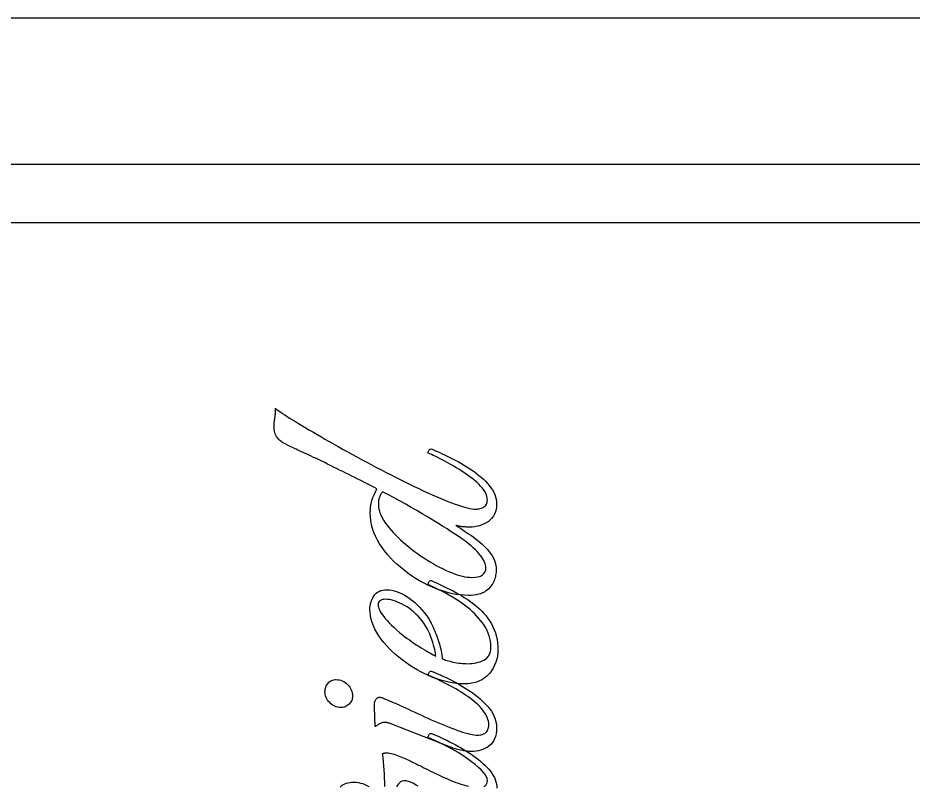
# Model space of a CAD drawing. Header units: millimetres. Extents: x 0 to 2467, y 0 to 1257.
# Drawn here: x 1243 to 1365.5, y 262.9 to 368 of the extents above; entities that cross this region are included whole.
import ezdxf

# ---------------------------------------------------------------- set-up
doc = ezdxf.new("R2010")
doc.units = ezdxf.units.MM
doc.layers.add('CUT_OUTSIDE', color=1, linetype='Continuous')
doc.layers.add('ENGRAVE_V', color=2, linetype='Continuous')

msp = doc.modelspace()

# ---------------------------------------------------------------- linework, layer by layer
at = {"layer": 'CUT_OUTSIDE'}
msp.add_lwpolyline([(217.995, 368), (1487.966, 368), (1487.989, 367.999), (1487.99, 367.975), (1487.99, 8.025), (1487.989, 8.001), (1487.966, 8), (217.995, 8)], dxfattribs=at)
at = {"layer": 'ENGRAVE_V'}
for points in [[(218.155, 348), (1467.967, 348), (1467.989, 28), (1467.989, 28), (218.163, 28)], [(218.223, 340), (1459.968, 340), (1459.989, 36), (1459.989, 36), (218.23, 36)], [(1306.746, 262.815), (1306.923, 262.921), (1307.061, 263.057), (1307.159, 263.223), (1307.218, 263.42), (1307.238, 263.647), (1307.204, 263.888), (1307.103, 264.152), (1306.935, 264.439), (1306.699, 264.748), (1306.396, 265.08), (1306.026, 265.435), (1305.588, 265.813), (1305.083, 266.213), (1304.519, 266.624), (1303.905, 267.036), (1303.239, 267.447), (1302.523, 267.859), (1301.757, 268.27), (1300.939, 268.682), (1300.071, 269.093), (1299.152, 269.505), (1299.159, 269.641), (1299.18, 269.759), (1299.214, 269.859), (1299.261, 269.941), (1299.323, 270.004), (1299.398, 270.05), (1299.486, 270.077), (1299.588, 270.086), (1299.919, 269.949), (1300.257, 269.803), (1300.603, 269.649), (1300.956, 269.487), (1301.317, 269.316), (1301.685, 269.137), (1302.061, 268.95), (1302.445, 268.755), (1302.829, 268.552), (1303.209, 268.345), (1303.583, 268.132), (1303.951, 267.913), (1304.315, 267.69), (1304.673, 267.461), (1305.026, 267.227), (1305.374, 266.987), (1305.711, 266.743), (1306.033, 266.494), (1306.34, 266.241), (1306.632, 265.983), (1306.909, 265.72), (1307.171, 265.453), (1307.418, 265.182), (1307.649, 264.906), (1307.859, 264.626), (1308.041, 264.343), (1308.195, 264.057), (1308.321, 263.768), (1308.419, 263.476), (1308.489, 263.181), (1308.531, 262.883), (1308.545, 262.582)], [(1293.197, 262.824), (1293.193, 263.392), (1293.179, 263.959), (1293.157, 264.524), (1293.125, 265.087), (1293.084, 265.649), (1293.034, 266.21), (1292.975, 266.769), (1292.907, 267.326), (1292.977, 267.349), (1293.043, 267.369), (1293.104, 267.385), (1293.161, 267.399), (1293.213, 267.41), (1293.261, 267.417), (1293.304, 267.422), (1293.343, 267.423), (1293.505, 267.418), (1293.679, 267.401), (1293.862, 267.372), (1294.057, 267.332), (1294.262, 267.281), (1294.477, 267.219), (1294.704, 267.145), (1294.94, 267.06), (1295.179, 266.969), (1295.412, 266.877), (1295.639, 266.784), (1295.86, 266.691), (1296.075, 266.597), (1296.284, 266.502), (1296.487, 266.406), (1296.683, 266.31), (1296.803, 266.255), (1296.945, 266.189), (1297.109, 266.11), (1297.295, 266.019), (1297.502, 265.916), (1297.732, 265.801), (1297.983, 265.674), (1298.257, 265.535), (1298.546, 265.388), (1298.844, 265.239), (1299.151, 265.086), (1299.467, 264.93), (1299.792, 264.771), (1300.127, 264.609), (1300.47, 264.444), (1300.823, 264.276), (1301.179, 264.11), (1301.534, 263.951), (1301.887, 263.799), (1302.239, 263.653), (1302.589, 263.514), (1302.938, 263.382), (1303.285, 263.257), (1303.631, 263.139), (1303.969, 263.031), (1304.295, 262.937), (1304.608, 262.858)], [(1287.077, 262.738), (1287.218, 262.872), (1287.378, 262.997), (1287.553, 263.105), (1287.744, 263.197), (1287.951, 263.272), (1288.173, 263.33), (1288.412, 263.372), (1288.667, 263.397), (1288.937, 263.405), (1289.27, 263.392), (1289.591, 263.355), (1289.899, 263.293), (1290.196, 263.205), (1290.48, 263.093), (1290.753, 262.955), (1291.013, 262.793)], [(1297.753, 262.87), (1297.506, 263.018), (1297.27, 263.154), (1297.046, 263.272), (1296.835, 263.372), (1296.635, 263.453), (1296.447, 263.517), (1296.272, 263.562), (1296.108, 263.589), (1295.957, 263.598), (1295.747, 263.581), (1295.552, 263.53), (1295.372, 263.445), (1295.207, 263.326), (1295.057, 263.173), (1294.922, 262.986), (1294.803, 262.764)]]:
    msp.add_lwpolyline(points, dxfattribs=at)
for points in [[(1308.496, 301.507), (1308.479, 301.109), (1308.427, 300.738), (1308.34, 300.395), (1308.218, 300.078), (1308.061, 299.789), (1307.87, 299.528), (1307.644, 299.293), (1307.383, 299.086), (1307.098, 298.904), (1306.802, 298.747), (1306.493, 298.614), (1306.172, 298.505), (1305.84, 298.42), (1305.495, 298.36), (1305.138, 298.323), (1304.768, 298.311), (1304.659, 298.312), (1304.549, 298.314), (1304.438, 298.318), (1304.327, 298.323), (1304.214, 298.33), (1304.101, 298.339), (1303.987, 298.348), (1303.873, 298.36), (1303.757, 298.373), (1303.641, 298.39), (1303.524, 298.41), (1303.407, 298.432), (1303.288, 298.458), (1303.169, 298.487), (1303.049, 298.519), (1302.929, 298.553), (1303.198, 298.381), (1303.475, 298.201), (1303.758, 298.014), (1304.048, 297.821), (1304.345, 297.621), (1304.649, 297.414), (1304.959, 297.2), (1305.277, 296.98), (1305.592, 296.752), (1305.897, 296.517), (1306.191, 296.274), (1306.475, 296.024), (1306.748, 295.766), (1307.011, 295.5), (1307.263, 295.227), (1307.504, 294.947), (1307.725, 294.658), (1307.917, 294.361), (1308.079, 294.056), (1308.212, 293.742), (1308.315, 293.42), (1308.389, 293.09), (1308.433, 292.752), (1308.448, 292.405), (1308.443, 292.245), (1308.43, 292.08), (1308.407, 291.909), (1308.375, 291.733), (1308.334, 291.552), (1308.285, 291.365), (1308.226, 291.174), (1308.157, 290.977), (1308.076, 290.78), (1307.979, 290.589), (1307.865, 290.405), (1307.734, 290.226), (1307.586, 290.054), (1307.422, 289.887), (1307.241, 289.727), (1307.044, 289.573), (1306.826, 289.431), (1306.584, 289.308), (1306.318, 289.204), (1306.027, 289.119), (1305.713, 289.053), (1305.374, 289.005), (1305.011, 288.977), (1304.623, 288.967), (1304.099, 288.982), (1303.567, 289.025), (1303.028, 289.097), (1302.481, 289.197), (1301.926, 289.327), (1301.364, 289.485), (1300.795, 289.672), (1300.218, 289.887), (1299.641, 290.128), (1299.072, 290.39), (1298.512, 290.673), (1297.96, 290.977), (1297.417, 291.302), (1296.881, 291.648), (1296.355, 292.016), (1295.836, 292.405), (1295.334, 292.811), (1294.856, 293.231), (1294.402, 293.664), (1293.972, 294.111), (1293.567, 294.572), (1293.185, 295.046), (1292.828, 295.534), (1292.495, 296.036), (1292.195, 296.547), (1291.934, 297.062), (1291.714, 297.581), (1291.533, 298.106), (1291.393, 298.634), (1291.293, 299.168), (1291.233, 299.706), (1291.213, 300.248), (1291.227, 300.681), (1291.27, 301.107), (1291.342, 301.528), (1291.442, 301.942), (1291.572, 302.351), (1291.73, 302.753), (1291.917, 303.15), (1292.132, 303.54), (1291.789, 303.723), (1291.435, 303.909), (1291.071, 304.098), (1290.698, 304.29), (1290.315, 304.486), (1289.922, 304.684), (1289.519, 304.885), (1289.107, 305.089), (1288.689, 305.295), (1288.273, 305.501), (1287.857, 305.707), (1287.442, 305.912), (1287.028, 306.118), (1286.615, 306.324), (1286.202, 306.53), (1285.79, 306.735), (1285.383, 306.938), (1284.984, 307.135), (1284.593, 307.325), (1284.211, 307.51), (1283.837, 307.689), (1283.471, 307.861), (1283.113, 308.027), (1282.764, 308.188), (1282.43, 308.341), (1282.115, 308.484), (1281.821, 308.619), (1281.548, 308.745), (1281.295, 308.861), (1281.062, 308.968), (1280.85, 309.067), (1280.658, 309.156), (1280.254, 309.337), (1279.888, 309.515), (1279.561, 309.691), (1279.272, 309.864), (1279.022, 310.035), (1278.811, 310.205), (1278.638, 310.371), (1278.504, 310.536), (1278.396, 310.703), (1278.303, 310.879), (1278.224, 311.064), (1278.159, 311.256), (1278.109, 311.457), (1278.073, 311.666), (1278.051, 311.884), (1278.044, 312.109), (1278.046, 312.244), (1278.051, 312.383), (1278.061, 312.526), (1278.074, 312.672), (1278.091, 312.822), (1278.112, 312.976), (1278.137, 313.134), (1278.165, 313.295), (1278.193, 313.459), (1278.215, 313.621), (1278.232, 313.782), (1278.244, 313.943), (1278.25, 314.103), (1278.251, 314.262), (1278.247, 314.421), (1278.238, 314.578), (1278.315, 314.508), (1278.428, 314.418), (1278.576, 314.308), (1278.758, 314.179), (1278.975, 314.03), (1279.227, 313.861), (1279.514, 313.673), (1279.835, 313.465), (1280.187, 313.241), (1280.563, 313.005), (1280.964, 312.757), (1281.391, 312.497), (1281.842, 312.224), (1282.318, 311.94), (1282.819, 311.643), (1283.345, 311.335), (1283.89, 311.017), (1284.448, 310.695), (1285.019, 310.367), (1285.603, 310.034), (1286.199, 309.695), (1286.808, 309.351), (1287.431, 309.002), (1288.066, 308.648), (1288.709, 308.291), (1289.356, 307.937), (1290.007, 307.583), (1290.662, 307.232), (1291.32, 306.881), (1291.983, 306.533), (1292.649, 306.185), (1293.319, 305.84), (1293.987, 305.498), (1294.648, 305.163), (1295.303, 304.836), (1295.951, 304.514), (1296.592, 304.2), (1297.226, 303.893), (1297.854, 303.592), (1298.475, 303.298), (1299.083, 303.015), (1299.673, 302.747), (1300.245, 302.495), (1300.798, 302.257), (1301.334, 302.035), (1301.851, 301.827), (1302.351, 301.635), (1302.832, 301.458), (1303.29, 301.299), (1303.718, 301.162), (1304.119, 301.045), (1304.49, 300.95), (1304.833, 300.876), (1305.147, 300.823), (1305.432, 300.791), (1305.688, 300.78), (1305.843, 300.785), (1305.992, 300.799), (1306.137, 300.821), (1306.275, 300.853), (1306.409, 300.894), (1306.537, 300.944), (1306.66, 301.003), (1306.778, 301.071), (1306.885, 301.15), (1306.979, 301.24), (1307.058, 301.343), (1307.123, 301.458), (1307.173, 301.585), (1307.209, 301.725), (1307.23, 301.876), (1307.238, 302.039), (1307.223, 302.27), (1307.18, 302.502), (1307.108, 302.736), (1307.008, 302.971), (1306.878, 303.208), (1306.72, 303.446), (1306.533, 303.686), (1306.318, 303.927), (1306.081, 304.168), (1305.829, 304.407), (1305.563, 304.643), (1305.283, 304.878), (1304.988, 305.109), (1304.679, 305.339), (1304.356, 305.566), (1304.018, 305.791), (1303.674, 306.012), (1303.331, 306.227), (1302.99, 306.436), (1302.65, 306.639), (1302.312, 306.835), (1301.976, 307.026), (1301.64, 307.21), (1301.307, 307.389), (1300.982, 307.559), (1300.673, 307.717), (1300.38, 307.864), (1300.103, 308), (1299.841, 308.125), (1299.596, 308.238), (1299.366, 308.339), (1299.152, 308.43), (1299.159, 308.566), (1299.18, 308.684), (1299.214, 308.784), (1299.261, 308.866), (1299.323, 308.929), (1299.398, 308.975), (1299.486, 309.002), (1299.588, 309.011), (1299.85, 308.897), (1300.127, 308.775), (1300.419, 308.643), (1300.726, 308.503), (1301.048, 308.353), (1301.386, 308.194), (1301.738, 308.026), (1302.106, 307.849), (1302.48, 307.664), (1302.853, 307.471), (1303.224, 307.27), (1303.594, 307.062), (1303.963, 306.847), (1304.33, 306.623), (1304.695, 306.393), (1305.059, 306.154), (1305.415, 305.909), (1305.756, 305.657), (1306.084, 305.398), (1306.396, 305.132), (1306.695, 304.859), (1306.979, 304.579), (1307.249, 304.293), (1307.504, 304), (1307.736, 303.702), (1307.938, 303.399), (1308.109, 303.093), (1308.248, 302.784), (1308.357, 302.47), (1308.434, 302.153), (1308.481, 301.832), (1308.496, 301.507)], [(1307.044, 292.744), (1307.032, 292.918), (1306.997, 293.104), (1306.938, 293.3), (1306.856, 293.506), (1306.751, 293.723), (1306.622, 293.951), (1306.469, 294.189), (1306.293, 294.438), (1306.092, 294.695), (1305.862, 294.956), (1305.605, 295.221), (1305.319, 295.491), (1305.006, 295.766), (1304.664, 296.045), (1304.295, 296.329), (1303.897, 296.617), (1303.398, 296.962), (1302.868, 297.319), (1302.308, 297.688), (1301.718, 298.069), (1301.098, 298.463), (1300.447, 298.868), (1299.767, 299.286), (1299.056, 299.715), (1298.324, 300.15), (1297.582, 300.584), (1296.829, 301.016), (1296.066, 301.446), (1295.292, 301.875), (1294.508, 302.302), (1293.713, 302.728), (1292.907, 303.153), (1292.837, 303.067), (1292.771, 302.98), (1292.71, 302.892), (1292.653, 302.802), (1292.601, 302.71), (1292.553, 302.617), (1292.51, 302.523), (1292.471, 302.427), (1292.437, 302.325), (1292.408, 302.215), (1292.383, 302.095), (1292.362, 301.967), (1292.346, 301.829), (1292.335, 301.682), (1292.328, 301.526), (1292.326, 301.361), (1292.341, 301.08), (1292.385, 300.791), (1292.459, 300.496), (1292.562, 300.193), (1292.695, 299.884), (1292.857, 299.569), (1293.049, 299.246), (1293.27, 298.917), (1293.515, 298.584), (1293.777, 298.251), (1294.056, 297.918), (1294.353, 297.585), (1294.668, 297.252), (1294.999, 296.919), (1295.349, 296.587), (1295.715, 296.254), (1296.094, 295.925), (1296.481, 295.603), (1296.875, 295.289), (1297.276, 294.983), (1297.686, 294.684), (1298.102, 294.393), (1298.527, 294.109), (1298.959, 293.833), (1299.393, 293.568), (1299.823, 293.316), (1300.249, 293.077), (1300.671, 292.853), (1301.09, 292.642), (1301.505, 292.444), (1301.916, 292.26), (1302.324, 292.09), (1302.722, 291.937), (1303.106, 291.804), (1303.475, 291.692), (1303.83, 291.6), (1304.171, 291.528), (1304.498, 291.477), (1304.81, 291.447), (1305.107, 291.437), (1305.561, 291.457), (1305.955, 291.518), (1306.287, 291.62), (1306.56, 291.763), (1306.772, 291.947), (1306.923, 292.172), (1307.014, 292.437), (1307.044, 292.744)], [(1308.69, 281.512), (1308.672, 281.07), (1308.617, 280.639), (1308.527, 280.219), (1308.399, 279.811), (1308.236, 279.414), (1308.036, 279.029), (1307.8, 278.655), (1307.528, 278.292), (1307.219, 277.957), (1306.871, 277.667), (1306.486, 277.422), (1306.064, 277.221), (1305.603, 277.065), (1305.104, 276.953), (1304.568, 276.886), (1303.994, 276.864), (1303.494, 276.878), (1302.986, 276.92), (1302.471, 276.99), (1301.948, 277.088), (1301.418, 277.214), (1300.88, 277.368), (1300.335, 277.55), (1299.782, 277.76), (1299.229, 277.993), (1298.685, 278.244), (1298.149, 278.513), (1297.621, 278.801), (1297.102, 279.106), (1296.591, 279.43), (1296.088, 279.772), (1295.594, 280.132), (1295.115, 280.506), (1294.659, 280.891), (1294.226, 281.287), (1293.815, 281.693), (1293.427, 282.11), (1293.061, 282.537), (1292.719, 282.975), (1292.399, 283.424), (1292.109, 283.878), (1291.859, 284.333), (1291.646, 284.789), (1291.473, 285.246), (1291.338, 285.703), (1291.241, 286.161), (1291.183, 286.62), (1291.164, 287.079), (1291.172, 287.309), (1291.197, 287.536), (1291.239, 287.762), (1291.297, 287.987), (1291.372, 288.21), (1291.464, 288.432), (1291.572, 288.652), (1291.697, 288.871), (1291.842, 289.075), (1292.011, 289.252), (1292.205, 289.402), (1292.423, 289.524), (1292.665, 289.62), (1292.931, 289.688), (1293.222, 289.728), (1293.536, 289.742), (1293.843, 289.728), (1294.157, 289.685), (1294.478, 289.613), (1294.807, 289.512), (1295.144, 289.383), (1295.488, 289.225), (1295.84, 289.038), (1296.199, 288.822), (1296.559, 288.58), (1296.913, 288.314), (1297.261, 288.023), (1297.603, 287.709), (1297.939, 287.37), (1298.269, 287.007), (1298.593, 286.619), (1298.91, 286.208), (1299.043, 286.02), (1299.174, 285.821), (1299.303, 285.609), (1299.431, 285.385), (1299.557, 285.149), (1299.682, 284.901), (1299.805, 284.64), (1299.927, 284.368), (1300.045, 284.09), (1300.159, 283.811), (1300.266, 283.533), (1300.369, 283.255), (1300.466, 282.976), (1300.558, 282.698), (1300.645, 282.419), (1300.726, 282.141), (1300.8, 281.869), (1300.864, 281.609), (1300.918, 281.36), (1300.962, 281.124), (1300.996, 280.9), (1301.021, 280.689), (1301.036, 280.489), (1301.041, 280.301), (1301.192, 280.241), (1301.355, 280.182), (1301.531, 280.123), (1301.718, 280.065), (1301.918, 280.008), (1302.13, 279.952), (1302.354, 279.896), (1302.59, 279.841), (1302.833, 279.79), (1303.077, 279.746), (1303.323, 279.709), (1303.57, 279.678), (1303.819, 279.654), (1304.069, 279.637), (1304.321, 279.627), (1304.575, 279.624), (1304.874, 279.631), (1305.165, 279.654), (1305.449, 279.692), (1305.725, 279.745), (1305.993, 279.813), (1306.254, 279.896), (1306.508, 279.994), (1306.753, 280.108), (1306.98, 280.242), (1307.177, 280.401), (1307.343, 280.587), (1307.48, 280.798), (1307.586, 281.034), (1307.661, 281.297), (1307.707, 281.585), (1307.722, 281.899), (1307.707, 282.295), (1307.664, 282.684), (1307.592, 283.067), (1307.492, 283.442), (1307.362, 283.811), (1307.204, 284.173), (1307.017, 284.528), (1306.802, 284.876), (1306.564, 285.217), (1306.312, 285.548), (1306.044, 285.87), (1305.761, 286.184), (1305.463, 286.488), (1305.15, 286.783), (1304.821, 287.069), (1304.478, 287.346), (1304.126, 287.613), (1303.773, 287.871), (1303.418, 288.118), (1303.062, 288.356), (1302.704, 288.584), (1302.345, 288.803), (1301.984, 289.011), (1301.622, 289.21), (1301.265, 289.398), (1300.923, 289.576), (1300.593, 289.743), (1300.278, 289.899), (1299.976, 290.045), (1299.688, 290.181), (1299.413, 290.306), (1299.152, 290.42), (1299.159, 290.556), (1299.18, 290.674), (1299.214, 290.774), (1299.261, 290.856), (1299.323, 290.919), (1299.398, 290.965), (1299.486, 290.992), (1299.588, 291.001), (1299.931, 290.841), (1300.281, 290.676), (1300.639, 290.505), (1301.004, 290.329), (1301.377, 290.148), (1301.758, 289.961), (1302.146, 289.77), (1302.541, 289.573), (1302.937, 289.368), (1303.327, 289.155), (1303.709, 288.933), (1304.085, 288.701), (1304.453, 288.461), (1304.815, 288.211), (1305.171, 287.952), (1305.519, 287.684), (1305.856, 287.405), (1306.178, 287.113), (1306.486, 286.806), (1306.778, 286.486), (1307.054, 286.153), (1307.316, 285.805), (1307.563, 285.445), (1307.794, 285.07), (1308.004, 284.681), (1308.186, 284.276), (1308.34, 283.855), (1308.466, 283.418), (1308.564, 282.965), (1308.634, 282.497), (1308.676, 282.012), (1308.69, 281.512)], [(1300.169, 280.64), (1300.161, 280.824), (1300.137, 281.037), (1300.098, 281.278), (1300.042, 281.548), (1299.971, 281.847), (1299.883, 282.174), (1299.78, 282.531), (1299.661, 282.916), (1299.524, 283.311), (1299.369, 283.696), (1299.194, 284.073), (1299.001, 284.441), (1298.789, 284.799), (1298.558, 285.149), (1298.308, 285.489), (1298.039, 285.821), (1297.757, 286.126), (1297.469, 286.414), (1297.173, 286.683), (1296.871, 286.934), (1296.562, 287.167), (1296.246, 287.382), (1295.923, 287.579), (1295.594, 287.757), (1295.268, 287.916), (1294.954, 288.054), (1294.653, 288.17), (1294.365, 288.265), (1294.091, 288.34), (1293.828, 288.393), (1293.579, 288.424), (1293.343, 288.435), (1293.093, 288.423), (1292.877, 288.386), (1292.694, 288.326), (1292.544, 288.241), (1292.427, 288.132), (1292.344, 287.999), (1292.294, 287.842), (1292.278, 287.66), (1292.29, 287.508), (1292.326, 287.343), (1292.387, 287.163), (1292.471, 286.97), (1292.58, 286.764), (1292.713, 286.544), (1292.871, 286.31), (1293.052, 286.063), (1293.263, 285.801), (1293.506, 285.524), (1293.783, 285.232), (1294.093, 284.925), (1294.437, 284.603), (1294.813, 284.265), (1295.223, 283.913), (1295.667, 283.545), (1295.96, 283.317), (1296.26, 283.091), (1296.565, 282.869), (1296.877, 282.649), (1297.195, 282.433), (1297.518, 282.22), (1297.848, 282.009), (1298.184, 281.802), (1298.512, 281.604), (1298.817, 281.421), (1299.099, 281.253), (1299.358, 281.1), (1299.595, 280.962), (1299.809, 280.84), (1300, 280.733), (1300.169, 280.64)], [(1308.496, 270.861), (1308.48, 270.429), (1308.431, 270.032), (1308.35, 269.667), (1308.236, 269.336), (1308.09, 269.038), (1307.911, 268.773), (1307.699, 268.541), (1307.455, 268.343), (1307.19, 268.173), (1306.915, 268.025), (1306.63, 267.901), (1306.336, 267.798), (1306.031, 267.719), (1305.717, 267.662), (1305.393, 267.628), (1305.059, 267.617), (1304.877, 267.62), (1304.694, 267.627), (1304.511, 267.641), (1304.327, 267.659), (1304.142, 267.683), (1303.956, 267.712), (1303.77, 267.747), (1303.582, 267.786), (1303.397, 267.83), (1303.215, 267.876), (1303.037, 267.924), (1302.862, 267.974), (1302.692, 268.026), (1302.525, 268.081), (1302.362, 268.138), (1302.202, 268.198), (1293.924, 271.442), (1293.828, 271.476), (1293.736, 271.505), (1293.647, 271.53), (1293.561, 271.551), (1293.477, 271.566), (1293.397, 271.578), (1293.32, 271.585), (1293.246, 271.587), (1293.127, 271.583), (1293.011, 271.572), (1292.9, 271.553), (1292.792, 271.526), (1292.688, 271.492), (1292.588, 271.451), (1292.491, 271.401), (1292.399, 271.345), (1292.311, 271.286), (1292.231, 271.233), (1292.157, 271.184), (1292.09, 271.139), (1292.03, 271.099), (1291.977, 271.063), (1291.93, 271.032), (1291.89, 271.006), (1291.793, 273.669), (1291.786, 273.844), (1291.786, 274.006), (1291.795, 274.155), (1291.812, 274.292), (1291.837, 274.416), (1291.871, 274.526), (1291.913, 274.624), (1291.963, 274.71), (1292.019, 274.783), (1292.076, 274.847), (1292.137, 274.901), (1292.199, 274.946), (1292.264, 274.98), (1292.331, 275.005), (1292.4, 275.019), (1292.471, 275.024), (1292.551, 275.019), (1292.647, 275.003), (1292.757, 274.977), (1292.883, 274.939), (1293.024, 274.892), (1293.179, 274.834), (1293.35, 274.765), (1293.536, 274.685), (1293.836, 274.559), (1294.154, 274.422), (1294.49, 274.275), (1294.844, 274.116), (1295.216, 273.948), (1295.606, 273.768), (1296.015, 273.579), (1296.441, 273.378), (1296.878, 273.173), (1297.319, 272.968), (1297.762, 272.764), (1298.208, 272.561), (1298.658, 272.359), (1299.11, 272.157), (1299.565, 271.956), (1300.024, 271.756), (1300.48, 271.56), (1300.929, 271.372), (1301.37, 271.191), (1301.803, 271.018), (1302.229, 270.852), (1302.647, 270.694), (1303.058, 270.544), (1303.461, 270.401), (1303.849, 270.27), (1304.215, 270.157), (1304.557, 270.061), (1304.877, 269.983), (1305.175, 269.922), (1305.449, 269.879), (1305.701, 269.853), (1305.93, 269.844), (1306.085, 269.849), (1306.233, 269.864), (1306.375, 269.888), (1306.511, 269.923), (1306.641, 269.967), (1306.766, 270.021), (1306.884, 270.085), (1306.995, 270.159), (1307.098, 270.244), (1307.186, 270.345), (1307.261, 270.459), (1307.322, 270.588), (1307.37, 270.732), (1307.404, 270.889), (1307.424, 271.061), (1307.431, 271.248), (1307.419, 271.502), (1307.381, 271.755), (1307.319, 272.007), (1307.232, 272.259), (1307.119, 272.509), (1306.982, 272.759), (1306.82, 273.009), (1306.632, 273.257), (1306.425, 273.503), (1306.204, 273.746), (1305.969, 273.984), (1305.719, 274.219), (1305.454, 274.45), (1305.175, 274.678), (1304.882, 274.901), (1304.575, 275.121), (1304.257, 275.337), (1303.933, 275.549), (1303.603, 275.758), (1303.268, 275.962), (1302.926, 276.163), (1302.578, 276.36), (1302.224, 276.553), (1301.864, 276.743), (1301.504, 276.927), (1301.149, 277.104), (1300.802, 277.275), (1300.46, 277.439), (1300.124, 277.596), (1299.794, 277.746), (1299.47, 277.889), (1299.152, 278.026), (1299.159, 278.162), (1299.18, 278.28), (1299.214, 278.38), (1299.261, 278.462), (1299.323, 278.525), (1299.398, 278.571), (1299.486, 278.598), (1299.588, 278.607), (1299.896, 278.481), (1300.214, 278.347), (1300.544, 278.203), (1300.883, 278.05), (1301.233, 277.888), (1301.594, 277.717), (1301.966, 277.537), (1302.348, 277.348), (1302.732, 277.151), (1303.112, 276.947), (1303.486, 276.736), (1303.855, 276.519), (1304.218, 276.295), (1304.576, 276.064), (1304.929, 275.826), (1305.277, 275.581), (1305.615, 275.33), (1305.938, 275.073), (1306.247, 274.809), (1306.542, 274.54), (1306.822, 274.265), (1307.088, 273.983), (1307.339, 273.696), (1307.576, 273.402), (1307.792, 273.103), (1307.979, 272.799), (1308.137, 272.489), (1308.266, 272.174), (1308.367, 271.853), (1308.439, 271.528), (1308.482, 271.197), (1308.496, 270.861)], [(1288.792, 275.169), (1288.784, 275.015), (1288.762, 274.865), (1288.724, 274.721), (1288.671, 274.582), (1288.603, 274.449), (1288.519, 274.321), (1288.421, 274.198), (1288.308, 274.08), (1288.184, 273.972), (1288.053, 273.879), (1287.917, 273.8), (1287.775, 273.735), (1287.627, 273.685), (1287.473, 273.649), (1287.312, 273.627), (1287.146, 273.62), (1286.943, 273.631), (1286.745, 273.663), (1286.552, 273.716), (1286.365, 273.79), (1286.183, 273.885), (1286.006, 274.001), (1285.835, 274.139), (1285.669, 274.298), (1285.516, 274.47), (1285.383, 274.646), (1285.271, 274.827), (1285.179, 275.012), (1285.107, 275.202), (1285.056, 275.396), (1285.026, 275.595), (1285.016, 275.799), (1285.022, 275.965), (1285.043, 276.126), (1285.077, 276.28), (1285.124, 276.428), (1285.186, 276.57), (1285.261, 276.707), (1285.349, 276.837), (1285.451, 276.961), (1285.564, 277.074), (1285.684, 277.173), (1285.812, 277.256), (1285.947, 277.324), (1286.09, 277.377), (1286.241, 277.415), (1286.399, 277.437), (1286.565, 277.445), (1286.78, 277.434), (1286.988, 277.403), (1287.191, 277.35), (1287.388, 277.275), (1287.578, 277.18), (1287.763, 277.064), (1287.942, 276.926), (1288.114, 276.767), (1288.273, 276.594), (1288.411, 276.413), (1288.527, 276.225), (1288.622, 276.029), (1288.696, 275.825), (1288.749, 275.614), (1288.781, 275.396), (1288.792, 275.169)]]:
    msp.add_lwpolyline(points, close=True, dxfattribs=at)

doc.saveas('drawing.dxf')
